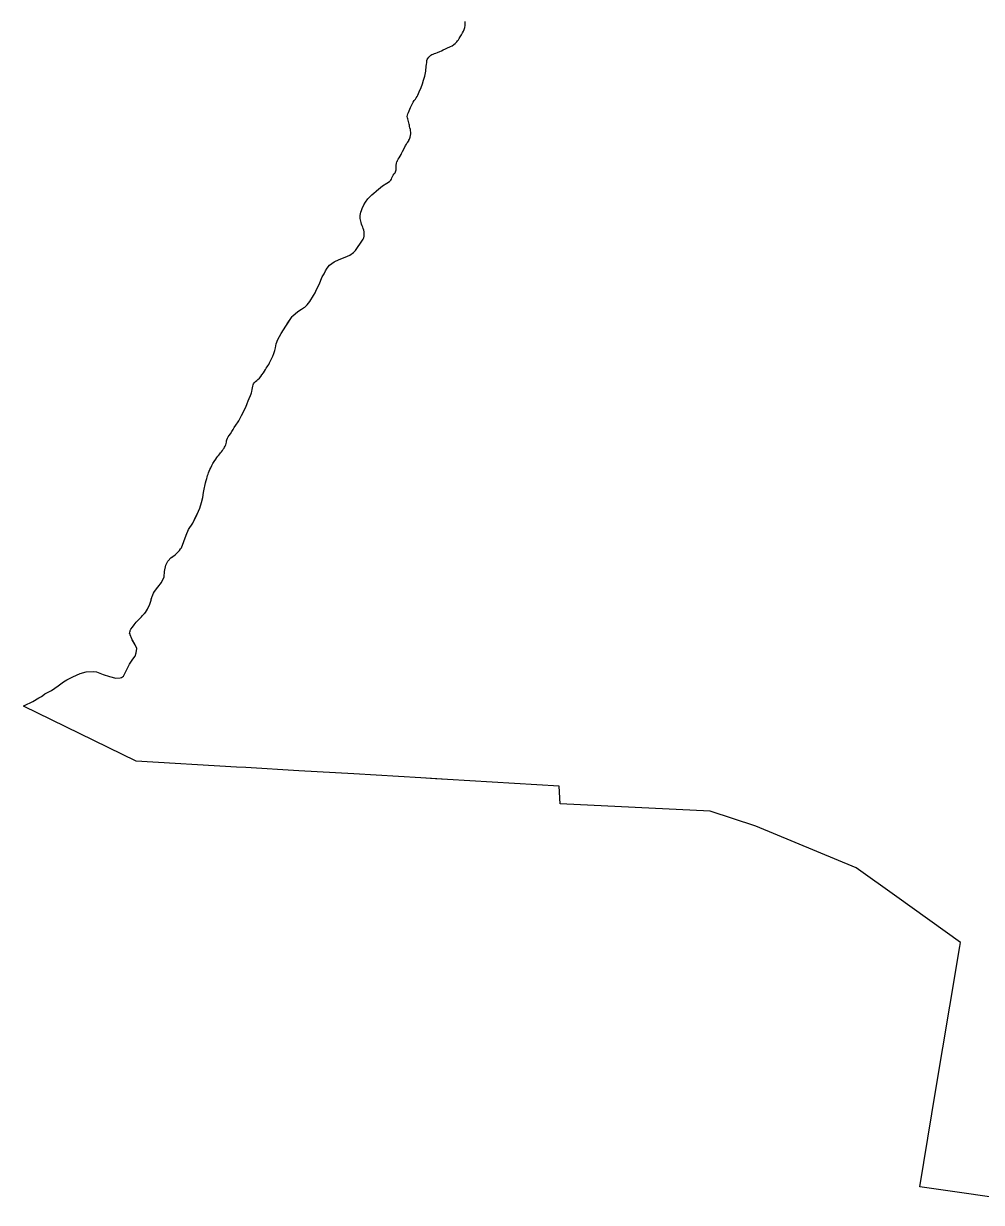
# Model space of a CAD drawing. Header units: inches. Extents: x 11258954 to 11313122, y 3645444 to 3695200.
# Drawn here: x 11263596 to 11265337, y 3651535 to 3653677 of the extents above; entities that cross this region are included whole.
import ezdxf

# ---------------------------------------------------------------- set-up
doc = ezdxf.new("R2010")
doc.units = ezdxf.units.IN
doc.header["$MEASUREMENT"] = 0
for name, color, linetype in [('SchoolBoardDistrict', 253, 'Continuous'), ('SchoolZone_Elementary', 251, 'Continuous'), ('SchoolZone_High', 63, 'Continuous'), ('SchoolZone_Middle', 154, 'Continuous')]:
    doc.layers.add(name, color=color, linetype=linetype)

msp = doc.modelspace()

# ---------------------------------------------------------------- linework, layer by layer
at = {"layer": 'SchoolBoardDistrict'}
msp.add_lwpolyline([(11265424, 3651535.0625), (11265225.3125, 3651563.4375), (11265254.388, 3651740.074), (11265279.375, 3651891.875), (11265297.6565, 3652000), (11265298.9375, 3652007.4375), (11265183.1875, 3652090.25), (11265109.469, 3652143), (11264926.875, 3652218.8125), (11264844.0625, 3652245.625), (11264571.4195, 3652259.4195), (11264569.58, 3652291.3565), (11264366.7225, 3652303.3455), (11264344.933, 3652304.633), (11264317.978, 3652306.226), (11264196.2605, 3652313.4195), (11264096.4345, 3652319.319), (11264000, 3652325.0185), (11263983.132, 3652326.015), (11263801.01, 3652336.7785), (11263596.25, 3652436.6875), (11263598, 3652438), (11263613, 3652445.25), (11263624, 3652451.5), (11263629, 3652454.5), (11263631, 3652456.25), (11263635, 3652459.25), (11263647, 3652465.25), (11263659, 3652473.5), (11263669, 3652480.75), (11263675, 3652484.5), (11263686, 3652490), (11263699, 3652495.75), (11263710, 3652498.75), (11263723, 3652499.5), (11263729, 3652499), (11263741, 3652494.25), (11263752.158, 3652490.6095), (11263764, 3652487.75), (11263772, 3652488.25), (11263774, 3652489), (11263778, 3652491), (11263779, 3652493.5), (11263784, 3652503.5), (11263789, 3652513), (11263795, 3652522.25), (11263799, 3652527.75), (11263801, 3652533.25), (11263802, 3652541.25), (11263799, 3652548), (11263793.875, 3652557.182), (11263793, 3652558.75), (11263790, 3652566.25), (11263790, 3652568), (11263789, 3652568.5), (11263789.4065, 3652571.1875), (11263789.7815, 3652573), (11263790.1875, 3652574.25), (11263790.625, 3652575.25), (11263791.4065, 3652576.5625), (11263794, 3652580.1875), (11263797.375, 3652584.3125), (11263798.9065, 3652586.5625), (11263801.1565, 3652589.3125), (11263803.125, 3652591.4375), (11263804.969, 3652593.25), (11263806.9065, 3652595.1875), (11263808.75, 3652597.125), (11263810.5625, 3652599.1875), (11263812.2815, 3652601.125), (11263813.9375, 3652603), (11263815.7815, 3652605), (11263815.9815, 3652605.2315), (11263816.112, 3652605.383), (11263817.5625, 3652607.0625), (11263819.4375, 3652609.625), (11263821.5315, 3652613), (11263825.6875, 3652621.8125), (11263828, 3652629.25), (11263829.3085, 3652633.988), (11263829.4535, 3652634.5125), (11263829.8125, 3652635.8125), (11263832.5315, 3652642.1875), (11263834.25, 3652644.9375), (11263840.142, 3652653.152), (11263846.6745, 3652661.3065), (11263851.585, 3652671.668), (11263852.396, 3652681.444), (11263854.5585, 3652692.887), (11263858.3875, 3652700.23), (11263864.6495, 3652706.492), (11263871.993, 3652711.403), (11263879.336, 3652719.2865), (11263881.681, 3652722.497), (11263883.1205, 3652724.4675), (11263891.8605, 3652747.308), (11263896.185, 3652757.3995), (11263904.069, 3652769.383), (11263911.526, 3652785.5855), (11263916.323, 3652796.3235), (11263919.882, 3652806.4145), (11263922.3145, 3652815.65), (11263923.3125, 3652824.6875), (11263925.1875, 3652833.75), (11263925.719, 3652836.625), (11263926.25, 3652839.5), (11263926.969, 3652842.6875), (11263928, 3652846.5625), (11263929.0315, 3652850.0625), (11263929.9065, 3652852.9375), (11263930.75, 3652855.5), (11263931.594, 3652857.9375), (11263932.594, 3652860.625), (11263933.719, 3652863.5), (11263935, 3652866.5), (11263936.4065, 3652869.5625), (11263938.4375, 3652873.6875), (11263940.4065, 3652877.375), (11263942.6875, 3652881.125), (11263945.594, 3652885.375), (11263947.625, 3652888.1875), (11263949.4375, 3652890.5625), (11263951.125, 3652892.8125), (11263952.8125, 3652894.9375), (11263954.375, 3652896.9375), (11263955.969, 3652899), (11263957.594, 3652901.125), (11263959.219, 3652903.375), (11263960.5315, 3652905.1875), (11263961.6565, 3652906.9375), (11263962.6875, 3652908.9375), (11263963.625, 3652911.375), (11263964.344, 3652914.125), (11263964.7815, 3652916.5625), (11263965.125, 3652918.75), (11263965.625, 3652920.8125), (11263966.75, 3652923.375), (11263968.3125, 3652926), (11263970.1875, 3652928.6875), (11263972.219, 3652931.5625), (11263974.844, 3652935.5625), (11263977.0625, 3652939.25), (11263979.25, 3652942.9375), (11263981.844, 3652947), (11263983.344, 3652949.25), (11263984.7815, 3652951.25), (11263986.258, 3652953.315), (11263987.4375, 3652955), (11263988.567, 3652957.2545), (11263992.37, 3652964.86), (11264000, 3652980.161), (11264002.681, 3652986.652), (11264004.5095, 3652991.113), (11264006.2645, 3652995.72), (11264008.385, 3653001.205), (11264009.7015, 3653003.8375), (11264010.579, 3653006.0315), (11264011.219, 3653008.1875), (11264011.625, 3653011.6875), (11264012.1565, 3653015), (11264012.6565, 3653017.875), (11264013.344, 3653020.3125), (11264014.4065, 3653022.5), (11264015.969, 3653024.5), (11264017.9375, 3653026.375), (11264020.094, 3653028.1875), (11264022.219, 3653030.0625), (11264024.9065, 3653032.75), (11264027.1875, 3653035.5), (11264029.4375, 3653038.6875), (11264032, 3653042.5), (11264034.0315, 3653045.5625), (11264035.75, 3653048.1875), (11264037.3125, 3653050.5625), (11264038.8125, 3653052.875), (11264040.25, 3653055.25), (11264041.719, 3653057.6875), (11264043.1875, 3653060.3125), (11264044.625, 3653063.0625), (11264047, 3653067.875), (11264049.0625, 3653072.375), (11264050.9375, 3653077.25), (11264052.8125, 3653083.0625), (11264054.0315, 3653087.4375), (11264055, 3653091.25), (11264055.5295, 3653095.0995), (11264058.1425, 3653102.623), (11264064.224, 3653113.9305), (11264067.3185, 3653118.7675), (11264072.784, 3653127.311), (11264075.5795, 3653131.542), (11264084.362, 3653144.8355), (11264094.8135, 3653153.981), (11264101.6165, 3653157.765), (11264105.1305, 3653160.243), (11264107.2025, 3653161.6845), (11264111.5725, 3653166.0095), (11264116.2125, 3653171.956), (11264123.466, 3653182.723), (11264125.9435, 3653187.769), (11264128.692, 3653193.5805), (11264133.6925, 3653202.5905), (11264139.1885, 3653216.376), (11264142.252, 3653222.1875), (11264145, 3653227.4135), (11264148.1985, 3653232.5945), (11264152.2535, 3653237.685), (11264156.308, 3653240.8835), (11264160.813, 3653244.082), (11264169.5075, 3653248.0015), (11264180.8155, 3653252.5065), (11264189.24, 3653256.246), (11264195.9075, 3653260.886), (11264199.5115, 3653264.4), (11264203.431, 3653270.0315), (11264208.5215, 3653277.735), (11264213.5675, 3653285.1235), (11264214.5625, 3653287.5625), (11264215.0315, 3653290.5), (11264215.25, 3653292.9375), (11264215.2815, 3653295.5), (11264215.0315, 3653298.3125), (11264214.4375, 3653301.3125), (11264213.5625, 3653304.3125), (11264212.625, 3653306.875), (11264211.625, 3653309.375), (11264210.625, 3653312.3125), (11264209.75, 3653315.25), (11264209, 3653317.875), (11264208.4375, 3653320.375), (11264208.0315, 3653322.875), (11264207.8125, 3653325.5), (11264207.875, 3653328.25), (11264208.3125, 3653331.0625), (11264209.219, 3653333.875), (11264210.221, 3653337.378), (11264211.8295, 3653341.0345), (11264214.828, 3653347.6895), (11264217.68, 3653352.2965), (11264222.141, 3653358.5125), (11264225.797, 3653361.8765), (11264229.161, 3653365.5325), (11264233.11, 3653368.8235), (11264237.059, 3653372.553), (11264241.081, 3653375.99), (11264248.5405, 3653381.9135), (11264256.6575, 3653386.813), (11264261.411, 3653389.665), (11264263.8975, 3653392.371), (11264264.0305, 3653392.6265), (11264264.875, 3653394.25), (11264265.5625, 3653396.4375), (11264266.625, 3653398.875), (11264268.1875, 3653401.4375), (11264269.8125, 3653403.5625), (11264271.3125, 3653405.5), (11264272.4375, 3653407.5), (11264273.25, 3653411), (11264273.4065, 3653415), (11264273.469, 3653419.1875), (11264274.0315, 3653423.3125), (11264274.844, 3653425.75), (11264275.032, 3653426.08), (11264275.0315, 3653426.125), (11264275.9065, 3653427.9375), (11264277.2815, 3653430.25), (11264279.0315, 3653433.125), (11264282.469, 3653439.1875), (11264283.1875, 3653440.5625), (11264285.094, 3653444.125), (11264287.3125, 3653448.5625), (11264289.4375, 3653452.875), (11264290.1875, 3653454.4375), (11264291.0315, 3653456), (11264291.969, 3653457.6875), (11264293.0315, 3653459.5), (11264294.344, 3653461.375), (11264295.5625, 3653463), (11264296.219, 3653464), (11264296.6875, 3653464.6875), (11264297.625, 3653466.875), (11264298.7815, 3653470.4375), (11264299.594, 3653473.6875), (11264300.0315, 3653476.6875), (11264300.0315, 3653479.6875), (11264299.719, 3653482.125), (11264299.1565, 3653484.625), (11264298.5, 3653487.1875), (11264297.844, 3653489.875), (11264297.344, 3653492.1875), (11264296.9065, 3653494.3125), (11264296.4375, 3653496.5625), (11264295.844, 3653499.125), (11264295.094, 3653501.5625), (11264294.344, 3653503.75), (11264293.719, 3653505.75), (11264293.4375, 3653507.6875), (11264293.719, 3653510.125), (11264294.5625, 3653512.6875), (11264295.719, 3653515.375), (11264297.0315, 3653518.125), (11264298.3125, 3653521.25), (11264299.375, 3653524.125), (11264300.5315, 3653527), (11264302.219, 3653530.3125), (11264304.344, 3653533.8125), (11264306.375, 3653536.8125), (11264308.2815, 3653539.4375), (11264310.0315, 3653541.9375), (11264311.4375, 3653544.25), (11264312.75, 3653546.75), (11264314.0625, 3653549.625), (11264315.4375, 3653552.9375), (11264318.5625, 3653560.6875), (11264321.125, 3653567.25), (11264323.3125, 3653573.6875), (11264325.219, 3653580.9375), (11264325.9065, 3653584.1875), (11264326.5315, 3653587.25), (11264327.0315, 3653590.1875), (11264327.4375, 3653593.125), (11264327.7815, 3653596.25), (11264328.125, 3653599.375), (11264328.4375, 3653602.6875), (11264328.844, 3653606.125), (11264329.0315, 3653608), (11264329.2815, 3653609.8125), (11264329.7815, 3653611.5), (11264330.844, 3653613.3125), (11264332.6875, 3653615.625), (11264334.5, 3653617.5625), (11264336.3125, 3653619.125), (11264338.219, 3653620.3125), (11264340.4065, 3653621.3125), (11264342.8125, 3653622.1875), (11264345.469, 3653623.0625), (11264348.4375, 3653624.125), (11264352.469, 3653625.8125), (11264355.8125, 3653627.4375), (11264359.0625, 3653629.125), (11264362.844, 3653630.9375), (11264365.375, 3653632.0625), (11264367.719, 3653633.0625), (11264369.9065, 3653633.9375), (11264372.0315, 3653634.9375), (11264374.875, 3653636.5), (11264375.0315, 3653636.5625), (11264378, 3653638.5), (11264380.844, 3653640.75), (11264383.4375, 3653643.3125), (11264385.1565, 3653645.375), (11264386.625, 3653647.4375), (11264388.0625, 3653649.6875), (11264389.625, 3653652.5), (11264391.969, 3653656.4375), (11264394.094, 3653659.6875), (11264395.9065, 3653662.75), (11264397.25, 3653665.9375), (11264398.0625, 3653669.375), (11264398.5315, 3653673.0625), (11264398.7815, 3653676.75), (11264399.0315, 3653680.3125)], dxfattribs=at)
at = {"layer": 'SchoolZone_Elementary'}
msp.add_polyline3d([(11265424, 3651535.0625, 0), (11265225.3125, 3651563.4375, 0), (11265254.388, 3651740.074, 0), (11265279.375, 3651891.875, 0), (11265297.6565, 3652000, 0), (11265298.9375, 3652007.4375, 0), (11265183.1875, 3652090.25, 0), (11265109.469, 3652143, 0), (11264926.875, 3652218.8125, 0), (11264844.0625, 3652245.625, 0), (11264571.4195, 3652259.4195, 0), (11264569.58, 3652291.3565, 0), (11264366.7225, 3652303.3455, 0), (11264317.978, 3652306.226, 0), (11264196.2605, 3652313.4195, 0), (11264096.4345, 3652319.319, 0), (11264000, 3652325.0185, 0), (11263983.132, 3652326.015, 0), (11263801.01, 3652336.7785, 0), (11263596.25, 3652436.6875, 0), (11263597.5295, 3652437.647, 0), (11263598, 3652438, 0), (11263613, 3652445.25, 0), (11263624, 3652451.5, 0), (11263629, 3652454.5, 0), (11263631, 3652456.25, 0), (11263635, 3652459.25, 0), (11263647, 3652465.25, 0), (11263659, 3652473.5, 0), (11263669, 3652480.75, 0), (11263675, 3652484.5, 0), (11263686, 3652490, 0), (11263699, 3652495.75, 0), (11263710, 3652498.75, 0), (11263723, 3652499.5, 0), (11263729, 3652499, 0), (11263741, 3652494.25, 0), (11263752.158, 3652490.6095, 0), (11263764, 3652487.75, 0), (11263772, 3652488.25, 0), (11263774, 3652489, 0), (11263778, 3652491, 0), (11263779, 3652493.5, 0), (11263784, 3652503.5, 0), (11263789, 3652513, 0), (11263795, 3652522.25, 0), (11263799, 3652527.75, 0), (11263801, 3652533.25, 0), (11263802, 3652541.25, 0), (11263799, 3652548, 0), (11263794.187, 3652556.623, 0), (11263793.875, 3652557.182, 0), (11263793, 3652558.75, 0), (11263790, 3652566.25, 0), (11263790, 3652568, 0), (11263789, 3652568.5, 0), (11263789.4065, 3652571.1875, 0), (11263789.7815, 3652573, 0), (11263790.1875, 3652574.25, 0), (11263790.625, 3652575.25, 0), (11263791.4065, 3652576.5625, 0), (11263794, 3652580.1875, 0), (11263797.375, 3652584.3125, 0), (11263798.9065, 3652586.5625, 0), (11263801.1565, 3652589.3125, 0), (11263803.125, 3652591.4375, 0), (11263804.969, 3652593.25, 0), (11263806.9065, 3652595.1875, 0), (11263808.75, 3652597.125, 0), (11263810.5625, 3652599.1875, 0), (11263812.2815, 3652601.125, 0), (11263813.9375, 3652603, 0), (11263815.7815, 3652605, 0), (11263815.9815, 3652605.2315, 0), (11263816.112, 3652605.383, 0), (11263817.419, 3652606.896, 0), (11263817.5625, 3652607.0625, 0), (11263819.4375, 3652609.625, 0), (11263821.5315, 3652613, 0), (11263825.6875, 3652621.8125, 0), (11263828, 3652629.25, 0), (11263828.445, 3652630.861, 0), (11263829.309, 3652633.989, 0), (11263829.4535, 3652634.5125, 0), (11263829.8125, 3652635.8125, 0), (11263832.5315, 3652642.1875, 0), (11263834.25, 3652644.9375, 0), (11263834.5465, 3652645.342, 0), (11263840.142, 3652653.152, 0), (11263846.6745, 3652661.3065, 0), (11263851.585, 3652671.668, 0), (11263852.396, 3652681.444, 0), (11263854.5585, 3652692.887, 0), (11263858.3875, 3652700.23, 0), (11263864.6495, 3652706.492, 0), (11263865.004, 3652706.729, 0), (11263871.993, 3652711.403, 0), (11263872.6385, 3652712.096, 0), (11263879.336, 3652719.2865, 0), (11263881.681, 3652722.497, 0), (11263883.1205, 3652724.4675, 0), (11263887.4905, 3652735.64, 0), (11263891.8605, 3652747.308, 0), (11263896.185, 3652757.3995, 0), (11263904.069, 3652769.383, 0), (11263909.52, 3652781.096, 0), (11263911.526, 3652785.5855, 0), (11263916.323, 3652796.3235, 0), (11263919.882, 3652806.4145, 0), (11263922.3145, 3652815.65, 0), (11263923.3125, 3652824.6875, 0), (11263925.1875, 3652833.75, 0), (11263925.719, 3652836.625, 0), (11263926.25, 3652839.5, 0), (11263926.969, 3652842.6875, 0), (11263928, 3652846.5625, 0), (11263929.0315, 3652850.0625, 0), (11263929.9065, 3652852.9375, 0), (11263930.75, 3652855.5, 0), (11263931.594, 3652857.9375, 0), (11263932.594, 3652860.625, 0), (11263933.719, 3652863.5, 0), (11263935, 3652866.5, 0), (11263936.4065, 3652869.5625, 0), (11263938.4375, 3652873.6875, 0), (11263940.4065, 3652877.375, 0), (11263942.6875, 3652881.125, 0), (11263945.594, 3652885.375, 0), (11263947.625, 3652888.1875, 0), (11263949.4375, 3652890.5625, 0), (11263951.125, 3652892.8125, 0), (11263952.8125, 3652894.9375, 0), (11263954.375, 3652896.9375, 0), (11263955.969, 3652899, 0), (11263957.594, 3652901.125, 0), (11263959.219, 3652903.375, 0), (11263960.5315, 3652905.1875, 0), (11263961.6565, 3652906.9375, 0), (11263962.6875, 3652908.9375, 0), (11263963.625, 3652911.375, 0), (11263964.344, 3652914.125, 0), (11263964.7815, 3652916.5625, 0), (11263965.125, 3652918.75, 0), (11263965.625, 3652920.8125, 0), (11263966.75, 3652923.375, 0), (11263968.3125, 3652926, 0), (11263970.1875, 3652928.6875, 0), (11263972.219, 3652931.5625, 0), (11263974.844, 3652935.5625, 0), (11263977.0625, 3652939.25, 0), (11263979.25, 3652942.9375, 0), (11263981.844, 3652947, 0), (11263983.344, 3652949.25, 0), (11263984.7815, 3652951.25, 0), (11263986.258, 3652953.315, 0), (11263987.4375, 3652955, 0), (11263988.567, 3652957.2545, 0), (11263992.37, 3652964.86, 0), (11264000, 3652980.161, 0), (11264002.681, 3652986.652, 0), (11264004.5095, 3652991.113, 0), (11264006.2645, 3652995.72, 0), (11264008.385, 3653001.205, 0), (11264009.7015, 3653003.8375, 0), (11264010.579, 3653006.0315, 0), (11264011.219, 3653008.1875, 0), (11264011.625, 3653011.6875, 0), (11264012.1565, 3653015, 0), (11264012.6565, 3653017.875, 0), (11264013.344, 3653020.3125, 0), (11264014.4065, 3653022.5, 0), (11264015.969, 3653024.5, 0), (11264017.9375, 3653026.375, 0), (11264018.5015, 3653026.849, 0), (11264020.094, 3653028.1875, 0), (11264022.219, 3653030.0625, 0), (11264022.364, 3653030.2075, 0), (11264024.9065, 3653032.75, 0), (11264027.1875, 3653035.5, 0), (11264029.4375, 3653038.6875, 0), (11264032, 3653042.5, 0), (11264034.0315, 3653045.5625, 0), (11264035.75, 3653048.1875, 0), (11264037.3125, 3653050.5625, 0), (11264038.8125, 3653052.875, 0), (11264040.25, 3653055.25, 0), (11264041.719, 3653057.6875, 0), (11264043.1875, 3653060.3125, 0), (11264044.625, 3653063.0625, 0), (11264047, 3653067.875, 0), (11264049.0625, 3653072.375, 0), (11264050.9375, 3653077.25, 0), (11264052.8125, 3653083.0625, 0), (11264054.0315, 3653087.4375, 0), (11264055, 3653091.25, 0), (11264055.5295, 3653095.0995, 0), (11264058.1425, 3653102.623, 0), (11264064.224, 3653113.9305, 0), (11264072.784, 3653127.311, 0), (11264084.362, 3653144.8355, 0), (11264085.4655, 3653145.8015, 0), (11264094.8135, 3653153.981, 0), (11264101.6165, 3653157.765, 0), (11264105.1305, 3653160.243, 0), (11264107.2025, 3653161.6845, 0), (11264107.9865, 3653162.4605, 0), (11264111.5725, 3653166.0095, 0), (11264116.2125, 3653171.956, 0), (11264123.466, 3653182.723, 0), (11264125.9435, 3653187.769, 0), (11264128.692, 3653193.5805, 0), (11264133.6925, 3653202.5905, 0), (11264139.1885, 3653216.376, 0), (11264142.252, 3653222.1875, 0), (11264145, 3653227.4135, 0), (11264148.1985, 3653232.5945, 0), (11264152.2535, 3653237.685, 0), (11264153.1315, 3653238.3775, 0), (11264156.308, 3653240.8835, 0), (11264160.813, 3653244.082, 0), (11264169.5075, 3653248.0015, 0), (11264180.8155, 3653252.5065, 0), (11264189.24, 3653256.246, 0), (11264195.9075, 3653260.886, 0), (11264196.7325, 3653261.69, 0), (11264199.5115, 3653264.4, 0), (11264203.431, 3653270.0315, 0), (11264208.5215, 3653277.735, 0), (11264213.5675, 3653285.1235, 0), (11264214.5625, 3653287.5625, 0), (11264215.0315, 3653290.5, 0), (11264215.25, 3653292.9375, 0), (11264215.2815, 3653295.5, 0), (11264215.0315, 3653298.3125, 0), (11264214.4375, 3653301.3125, 0), (11264213.5625, 3653304.3125, 0), (11264212.625, 3653306.875, 0), (11264211.625, 3653309.375, 0), (11264210.625, 3653312.3125, 0), (11264209.75, 3653315.25, 0), (11264209, 3653317.875, 0), (11264208.4375, 3653320.375, 0), (11264208.0315, 3653322.875, 0), (11264207.8125, 3653325.5, 0), (11264207.875, 3653328.25, 0), (11264208.3125, 3653331.0625, 0), (11264209.219, 3653333.875, 0), (11264210.221, 3653337.378, 0), (11264211.8295, 3653341.0345, 0), (11264214.828, 3653347.6895, 0), (11264217.68, 3653352.2965, 0), (11264222.141, 3653358.5125, 0), (11264225.797, 3653361.8765, 0), (11264229.161, 3653365.5325, 0), (11264230.0165, 3653366.2455, 0), (11264233.11, 3653368.8235, 0), (11264233.7675, 3653369.4445, 0), (11264237.059, 3653372.553, 0), (11264237.659, 3653373.066, 0), (11264241.081, 3653375.99, 0), (11264248.5405, 3653381.9135, 0), (11264256.6575, 3653386.813, 0), (11264261.411, 3653389.665, 0), (11264262.107, 3653390.4225, 0), (11264263.8975, 3653392.371, 0), (11264264.875, 3653394.25, 0), (11264265.5625, 3653396.4375, 0), (11264266.625, 3653398.875, 0), (11264268.1875, 3653401.4375, 0), (11264269.8125, 3653403.5625, 0), (11264271.3125, 3653405.5, 0), (11264272.4375, 3653407.5, 0), (11264273.25, 3653411, 0), (11264273.4065, 3653415, 0), (11264273.469, 3653419.1875, 0), (11264274.0315, 3653423.3125, 0), (11264274.844, 3653425.75, 0), (11264275.032, 3653426.08, 0), (11264275.0615, 3653426.132, 0), (11264275.9065, 3653427.9375, 0), (11264277.2815, 3653430.25, 0), (11264279.0315, 3653433.125, 0), (11264282.469, 3653439.1875, 0), (11264283.1875, 3653440.5625, 0), (11264285.094, 3653444.125, 0), (11264287.3125, 3653448.5625, 0), (11264289.4375, 3653452.875, 0), (11264290.1875, 3653454.4375, 0), (11264291.0315, 3653456, 0), (11264291.969, 3653457.6875, 0), (11264293.0315, 3653459.5, 0), (11264294.344, 3653461.375, 0), (11264295.5625, 3653463, 0), (11264296.219, 3653464, 0), (11264296.6875, 3653464.6875, 0), (11264297.625, 3653466.875, 0), (11264298.7815, 3653470.4375, 0), (11264299.594, 3653473.6875, 0), (11264300.0315, 3653476.6875, 0), (11264300.0315, 3653479.6875, 0), (11264299.719, 3653482.125, 0), (11264299.1565, 3653484.625, 0), (11264298.5, 3653487.1875, 0), (11264297.844, 3653489.875, 0), (11264297.344, 3653492.1875, 0), (11264296.9065, 3653494.3125, 0), (11264296.4375, 3653496.5625, 0), (11264295.844, 3653499.125, 0), (11264295.094, 3653501.5625, 0), (11264294.344, 3653503.75, 0), (11264293.719, 3653505.75, 0), (11264293.4375, 3653507.6875, 0), (11264293.719, 3653510.125, 0), (11264294.5625, 3653512.6875, 0), (11264295.719, 3653515.375, 0), (11264297.0315, 3653518.125, 0), (11264298.3125, 3653521.25, 0), (11264299.375, 3653524.125, 0), (11264300.5315, 3653527, 0), (11264302.219, 3653530.3125, 0), (11264304.344, 3653533.8125, 0), (11264306.375, 3653536.8125, 0), (11264308.2815, 3653539.4375, 0), (11264310.0315, 3653541.9375, 0), (11264311.4375, 3653544.25, 0), (11264312.75, 3653546.75, 0), (11264314.0625, 3653549.625, 0), (11264315.4375, 3653552.9375, 0), (11264318.5625, 3653560.6875, 0), (11264321.125, 3653567.25, 0), (11264323.3125, 3653573.6875, 0), (11264325.219, 3653580.9375, 0), (11264325.9065, 3653584.1875, 0), (11264326.5315, 3653587.25, 0), (11264327.0315, 3653590.1875, 0), (11264327.4375, 3653593.125, 0), (11264327.7815, 3653596.25, 0), (11264328.125, 3653599.375, 0), (11264328.4375, 3653602.6875, 0), (11264328.844, 3653606.125, 0), (11264329.0315, 3653608, 0), (11264329.2815, 3653609.8125, 0), (11264329.7815, 3653611.5, 0), (11264330.844, 3653613.3125, 0), (11264332.6875, 3653615.625, 0), (11264334.5, 3653617.5625, 0), (11264335.449, 3653618.3805, 0), (11264336.3125, 3653619.125, 0), (11264338.219, 3653620.3125, 0), (11264340.4065, 3653621.3125, 0), (11264342.8125, 3653622.1875, 0), (11264345.469, 3653623.0625, 0), (11264348.4375, 3653624.125, 0), (11264352.469, 3653625.8125, 0), (11264355.8125, 3653627.4375, 0), (11264359.0625, 3653629.125, 0), (11264362.844, 3653630.9375, 0), (11264365.375, 3653632.0625, 0), (11264367.719, 3653633.0625, 0), (11264369.9065, 3653633.9375, 0), (11264372.0315, 3653634.9375, 0), (11264374.875, 3653636.5, 0), (11264375.0315, 3653636.5625, 0), (11264378, 3653638.5, 0), (11264380.844, 3653640.75, 0), (11264381.46, 3653641.359, 0), (11264383.4375, 3653643.3125, 0), (11264385.1565, 3653645.375, 0), (11264386.625, 3653647.4375, 0), (11264388.0625, 3653649.6875, 0), (11264389.625, 3653652.5, 0), (11264391.969, 3653656.4375, 0), (11264394.094, 3653659.6875, 0), (11264395.9065, 3653662.75, 0), (11264397.25, 3653665.9375, 0), (11264398.0625, 3653669.375, 0), (11264398.5315, 3653673.0625, 0), (11264398.7815, 3653676.75, 0), (11264399.0315, 3653680.3125, 0)], dxfattribs=at)
at = {"layer": 'SchoolZone_High'}
msp.add_polyline3d([(11265424, 3651535.0625, 0), (11265225.3125, 3651563.4375, 0), (11265254.388, 3651740.074, 0), (11265279.375, 3651891.875, 0), (11265297.6565, 3652000, 0), (11265298.9375, 3652007.4375, 0), (11265183.1875, 3652090.25, 0), (11265109.469, 3652143, 0), (11264926.875, 3652218.8125, 0), (11264844.0625, 3652245.625, 0), (11264571.4195, 3652259.4195, 0), (11264569.58, 3652291.3565, 0), (11264366.7225, 3652303.3455, 0), (11264317.978, 3652306.226, 0), (11264196.2605, 3652313.4195, 0), (11264096.4345, 3652319.319, 0), (11264000, 3652325.0185, 0), (11263983.132, 3652326.015, 0), (11263801.01, 3652336.7785, 0), (11263596.25, 3652436.6875, 0), (11263597.5295, 3652437.647, 0), (11263598, 3652438, 0), (11263613, 3652445.25, 0), (11263624, 3652451.5, 0), (11263629, 3652454.5, 0), (11263631, 3652456.25, 0), (11263635, 3652459.25, 0), (11263647, 3652465.25, 0), (11263659, 3652473.5, 0), (11263669, 3652480.75, 0), (11263675, 3652484.5, 0), (11263686, 3652490, 0), (11263699, 3652495.75, 0), (11263710, 3652498.75, 0), (11263723, 3652499.5, 0), (11263729, 3652499, 0), (11263741, 3652494.25, 0), (11263752.158, 3652490.6095, 0), (11263764, 3652487.75, 0), (11263772, 3652488.25, 0), (11263774, 3652489, 0), (11263778, 3652491, 0), (11263779, 3652493.5, 0), (11263784, 3652503.5, 0), (11263789, 3652513, 0), (11263795, 3652522.25, 0), (11263799, 3652527.75, 0), (11263801, 3652533.25, 0), (11263802, 3652541.25, 0), (11263799, 3652548, 0), (11263794.187, 3652556.623, 0), (11263793.875, 3652557.182, 0), (11263793, 3652558.75, 0), (11263790, 3652566.25, 0), (11263790, 3652568, 0), (11263789, 3652568.5, 0), (11263789.4065, 3652571.1875, 0), (11263789.7815, 3652573, 0), (11263790.1875, 3652574.25, 0), (11263790.625, 3652575.25, 0), (11263791.4065, 3652576.5625, 0), (11263794, 3652580.1875, 0), (11263797.375, 3652584.3125, 0), (11263798.9065, 3652586.5625, 0), (11263801.1565, 3652589.3125, 0), (11263803.125, 3652591.4375, 0), (11263804.969, 3652593.25, 0), (11263806.9065, 3652595.1875, 0), (11263808.75, 3652597.125, 0), (11263810.5625, 3652599.1875, 0), (11263812.2815, 3652601.125, 0), (11263813.9375, 3652603, 0), (11263815.7815, 3652605, 0), (11263815.9815, 3652605.2315, 0), (11263816.112, 3652605.383, 0), (11263817.419, 3652606.896, 0), (11263817.5625, 3652607.0625, 0), (11263819.4375, 3652609.625, 0), (11263821.5315, 3652613, 0), (11263825.6875, 3652621.8125, 0), (11263828, 3652629.25, 0), (11263828.445, 3652630.861, 0), (11263829.309, 3652633.989, 0), (11263829.4535, 3652634.5125, 0), (11263829.8125, 3652635.8125, 0), (11263832.5315, 3652642.1875, 0), (11263834.25, 3652644.9375, 0), (11263834.5465, 3652645.342, 0), (11263840.142, 3652653.152, 0), (11263846.6745, 3652661.3065, 0), (11263851.585, 3652671.668, 0), (11263852.396, 3652681.444, 0), (11263854.5585, 3652692.887, 0), (11263858.3875, 3652700.23, 0), (11263864.6495, 3652706.492, 0), (11263865.004, 3652706.729, 0), (11263871.993, 3652711.403, 0), (11263872.6385, 3652712.096, 0), (11263879.336, 3652719.2865, 0), (11263881.681, 3652722.497, 0), (11263883.1205, 3652724.4675, 0), (11263887.4905, 3652735.64, 0), (11263891.8605, 3652747.308, 0), (11263896.185, 3652757.3995, 0), (11263904.069, 3652769.383, 0), (11263909.52, 3652781.096, 0), (11263911.526, 3652785.5855, 0), (11263916.323, 3652796.3235, 0), (11263919.882, 3652806.4145, 0), (11263922.3145, 3652815.65, 0), (11263923.3125, 3652824.6875, 0), (11263925.1875, 3652833.75, 0), (11263925.719, 3652836.625, 0), (11263926.25, 3652839.5, 0), (11263926.969, 3652842.6875, 0), (11263928, 3652846.5625, 0), (11263929.0315, 3652850.0625, 0), (11263929.9065, 3652852.9375, 0), (11263930.75, 3652855.5, 0), (11263931.594, 3652857.9375, 0), (11263932.594, 3652860.625, 0), (11263933.719, 3652863.5, 0), (11263935, 3652866.5, 0), (11263936.4065, 3652869.5625, 0), (11263938.4375, 3652873.6875, 0), (11263940.4065, 3652877.375, 0), (11263942.6875, 3652881.125, 0), (11263945.594, 3652885.375, 0), (11263947.625, 3652888.1875, 0), (11263949.4375, 3652890.5625, 0), (11263951.125, 3652892.8125, 0), (11263952.8125, 3652894.9375, 0), (11263954.375, 3652896.9375, 0), (11263955.969, 3652899, 0), (11263957.594, 3652901.125, 0), (11263959.219, 3652903.375, 0), (11263960.5315, 3652905.1875, 0), (11263961.6565, 3652906.9375, 0), (11263962.6875, 3652908.9375, 0), (11263963.625, 3652911.375, 0), (11263964.344, 3652914.125, 0), (11263964.7815, 3652916.5625, 0), (11263965.125, 3652918.75, 0), (11263965.625, 3652920.8125, 0), (11263966.75, 3652923.375, 0), (11263968.3125, 3652926, 0), (11263970.1875, 3652928.6875, 0), (11263972.219, 3652931.5625, 0), (11263974.844, 3652935.5625, 0), (11263977.0625, 3652939.25, 0), (11263979.25, 3652942.9375, 0), (11263981.844, 3652947, 0), (11263983.344, 3652949.25, 0), (11263984.7815, 3652951.25, 0), (11263986.258, 3652953.315, 0), (11263987.4375, 3652955, 0), (11263988.567, 3652957.2545, 0), (11263992.37, 3652964.86, 0), (11264000, 3652980.161, 0), (11264002.681, 3652986.652, 0), (11264004.5095, 3652991.113, 0), (11264006.2645, 3652995.72, 0), (11264008.385, 3653001.205, 0), (11264009.7015, 3653003.8375, 0), (11264010.579, 3653006.0315, 0), (11264011.219, 3653008.1875, 0), (11264011.625, 3653011.6875, 0), (11264012.1565, 3653015, 0), (11264012.6565, 3653017.875, 0), (11264013.344, 3653020.3125, 0), (11264014.4065, 3653022.5, 0), (11264015.969, 3653024.5, 0), (11264017.9375, 3653026.375, 0), (11264018.5015, 3653026.849, 0), (11264020.094, 3653028.1875, 0), (11264022.219, 3653030.0625, 0), (11264022.364, 3653030.2075, 0), (11264024.9065, 3653032.75, 0), (11264027.1875, 3653035.5, 0), (11264029.4375, 3653038.6875, 0), (11264032, 3653042.5, 0), (11264034.0315, 3653045.5625, 0), (11264035.75, 3653048.1875, 0), (11264037.3125, 3653050.5625, 0), (11264038.8125, 3653052.875, 0), (11264040.25, 3653055.25, 0), (11264041.719, 3653057.6875, 0), (11264043.1875, 3653060.3125, 0), (11264044.625, 3653063.0625, 0), (11264047, 3653067.875, 0), (11264049.0625, 3653072.375, 0), (11264050.9375, 3653077.25, 0), (11264052.8125, 3653083.0625, 0), (11264054.0315, 3653087.4375, 0), (11264055, 3653091.25, 0), (11264055.5295, 3653095.0995, 0), (11264058.1425, 3653102.623, 0), (11264064.224, 3653113.9305, 0), (11264072.784, 3653127.311, 0), (11264084.362, 3653144.8355, 0), (11264085.4655, 3653145.8015, 0), (11264094.8135, 3653153.981, 0), (11264101.6165, 3653157.765, 0), (11264105.1305, 3653160.243, 0), (11264107.2025, 3653161.6845, 0), (11264107.9865, 3653162.4605, 0), (11264111.5725, 3653166.0095, 0), (11264116.2125, 3653171.956, 0), (11264123.466, 3653182.723, 0), (11264125.9435, 3653187.769, 0), (11264128.692, 3653193.5805, 0), (11264133.6925, 3653202.5905, 0), (11264139.1885, 3653216.376, 0), (11264142.252, 3653222.1875, 0), (11264145, 3653227.4135, 0), (11264148.1985, 3653232.5945, 0), (11264152.2535, 3653237.685, 0), (11264153.1315, 3653238.3775, 0), (11264156.308, 3653240.8835, 0), (11264160.813, 3653244.082, 0), (11264169.5075, 3653248.0015, 0), (11264180.8155, 3653252.5065, 0), (11264189.24, 3653256.246, 0), (11264195.9075, 3653260.886, 0), (11264196.7325, 3653261.69, 0), (11264199.5115, 3653264.4, 0), (11264203.431, 3653270.0315, 0), (11264208.5215, 3653277.735, 0), (11264213.5675, 3653285.1235, 0), (11264214.5625, 3653287.5625, 0), (11264215.0315, 3653290.5, 0), (11264215.25, 3653292.9375, 0), (11264215.2815, 3653295.5, 0), (11264215.0315, 3653298.3125, 0), (11264214.4375, 3653301.3125, 0), (11264213.5625, 3653304.3125, 0), (11264212.625, 3653306.875, 0), (11264211.625, 3653309.375, 0), (11264210.625, 3653312.3125, 0), (11264209.75, 3653315.25, 0), (11264209, 3653317.875, 0), (11264208.4375, 3653320.375, 0), (11264208.0315, 3653322.875, 0), (11264207.8125, 3653325.5, 0), (11264207.875, 3653328.25, 0), (11264208.3125, 3653331.0625, 0), (11264209.219, 3653333.875, 0), (11264210.221, 3653337.378, 0), (11264211.8295, 3653341.0345, 0), (11264214.828, 3653347.6895, 0), (11264217.68, 3653352.2965, 0), (11264222.141, 3653358.5125, 0), (11264225.797, 3653361.8765, 0), (11264229.161, 3653365.5325, 0), (11264230.0165, 3653366.2455, 0), (11264233.11, 3653368.8235, 0), (11264233.7675, 3653369.4445, 0), (11264237.059, 3653372.553, 0), (11264237.659, 3653373.066, 0), (11264241.081, 3653375.99, 0), (11264248.5405, 3653381.9135, 0), (11264256.6575, 3653386.813, 0), (11264261.411, 3653389.665, 0), (11264262.107, 3653390.4225, 0), (11264263.8975, 3653392.371, 0), (11264264.875, 3653394.25, 0), (11264265.5625, 3653396.4375, 0), (11264266.625, 3653398.875, 0), (11264268.1875, 3653401.4375, 0), (11264269.8125, 3653403.5625, 0), (11264271.3125, 3653405.5, 0), (11264272.4375, 3653407.5, 0), (11264273.25, 3653411, 0), (11264273.4065, 3653415, 0), (11264273.469, 3653419.1875, 0), (11264274.0315, 3653423.3125, 0), (11264274.844, 3653425.75, 0), (11264275.032, 3653426.08, 0), (11264275.0615, 3653426.132, 0), (11264275.9065, 3653427.9375, 0), (11264277.2815, 3653430.25, 0), (11264279.0315, 3653433.125, 0), (11264282.469, 3653439.1875, 0), (11264283.1875, 3653440.5625, 0), (11264285.094, 3653444.125, 0), (11264287.3125, 3653448.5625, 0), (11264289.4375, 3653452.875, 0), (11264290.1875, 3653454.4375, 0), (11264291.0315, 3653456, 0), (11264291.969, 3653457.6875, 0), (11264293.0315, 3653459.5, 0), (11264294.344, 3653461.375, 0), (11264295.5625, 3653463, 0), (11264296.219, 3653464, 0), (11264296.6875, 3653464.6875, 0), (11264297.625, 3653466.875, 0), (11264298.7815, 3653470.4375, 0), (11264299.594, 3653473.6875, 0), (11264300.0315, 3653476.6875, 0), (11264300.0315, 3653479.6875, 0), (11264299.719, 3653482.125, 0), (11264299.1565, 3653484.625, 0), (11264298.5, 3653487.1875, 0), (11264297.844, 3653489.875, 0), (11264297.344, 3653492.1875, 0), (11264296.9065, 3653494.3125, 0), (11264296.4375, 3653496.5625, 0), (11264295.844, 3653499.125, 0), (11264295.094, 3653501.5625, 0), (11264294.344, 3653503.75, 0), (11264293.719, 3653505.75, 0), (11264293.4375, 3653507.6875, 0), (11264293.719, 3653510.125, 0), (11264294.5625, 3653512.6875, 0), (11264295.719, 3653515.375, 0), (11264297.0315, 3653518.125, 0), (11264298.3125, 3653521.25, 0), (11264299.375, 3653524.125, 0), (11264300.5315, 3653527, 0), (11264302.219, 3653530.3125, 0), (11264304.344, 3653533.8125, 0), (11264306.375, 3653536.8125, 0), (11264308.2815, 3653539.4375, 0), (11264310.0315, 3653541.9375, 0), (11264311.4375, 3653544.25, 0), (11264312.75, 3653546.75, 0), (11264314.0625, 3653549.625, 0), (11264315.4375, 3653552.9375, 0), (11264318.5625, 3653560.6875, 0), (11264321.125, 3653567.25, 0), (11264323.3125, 3653573.6875, 0), (11264325.219, 3653580.9375, 0), (11264325.9065, 3653584.1875, 0), (11264326.5315, 3653587.25, 0), (11264327.0315, 3653590.1875, 0), (11264327.4375, 3653593.125, 0), (11264327.7815, 3653596.25, 0), (11264328.125, 3653599.375, 0), (11264328.4375, 3653602.6875, 0), (11264328.844, 3653606.125, 0), (11264329.0315, 3653608, 0), (11264329.2815, 3653609.8125, 0), (11264329.7815, 3653611.5, 0), (11264330.844, 3653613.3125, 0), (11264332.6875, 3653615.625, 0), (11264334.5, 3653617.5625, 0), (11264335.449, 3653618.3805, 0), (11264336.3125, 3653619.125, 0), (11264338.219, 3653620.3125, 0), (11264340.4065, 3653621.3125, 0), (11264342.8125, 3653622.1875, 0), (11264345.469, 3653623.0625, 0), (11264348.4375, 3653624.125, 0), (11264352.469, 3653625.8125, 0), (11264355.8125, 3653627.4375, 0), (11264359.0625, 3653629.125, 0), (11264362.844, 3653630.9375, 0), (11264365.375, 3653632.0625, 0), (11264367.719, 3653633.0625, 0), (11264369.9065, 3653633.9375, 0), (11264372.0315, 3653634.9375, 0), (11264374.875, 3653636.5, 0), (11264375.0315, 3653636.5625, 0), (11264378, 3653638.5, 0), (11264380.844, 3653640.75, 0), (11264381.46, 3653641.359, 0), (11264383.4375, 3653643.3125, 0), (11264385.1565, 3653645.375, 0), (11264386.625, 3653647.4375, 0), (11264388.0625, 3653649.6875, 0), (11264389.625, 3653652.5, 0), (11264391.969, 3653656.4375, 0), (11264394.094, 3653659.6875, 0), (11264395.9065, 3653662.75, 0), (11264397.25, 3653665.9375, 0), (11264398.0625, 3653669.375, 0), (11264398.5315, 3653673.0625, 0), (11264398.7815, 3653676.75, 0), (11264399.0315, 3653680.3125, 0)], dxfattribs=at)
at = {"layer": 'SchoolZone_Middle'}
msp.add_polyline3d([(11265424, 3651535.0625, 0), (11265225.3125, 3651563.4375, 0), (11265254.388, 3651740.074, 0), (11265279.375, 3651891.875, 0), (11265297.6565, 3652000, 0), (11265298.9375, 3652007.4375, 0), (11265183.1875, 3652090.25, 0), (11265109.469, 3652143, 0), (11264926.875, 3652218.8125, 0), (11264844.0625, 3652245.625, 0), (11264571.4195, 3652259.4195, 0), (11264569.58, 3652291.3565, 0), (11264366.7225, 3652303.3455, 0), (11264317.978, 3652306.226, 0), (11264196.2605, 3652313.4195, 0), (11264096.4345, 3652319.319, 0), (11264000, 3652325.0185, 0), (11263983.132, 3652326.015, 0), (11263801.01, 3652336.7785, 0), (11263596.25, 3652436.6875, 0), (11263597.5295, 3652437.647, 0), (11263598, 3652438, 0), (11263613, 3652445.25, 0), (11263624, 3652451.5, 0), (11263629, 3652454.5, 0), (11263631, 3652456.25, 0), (11263635, 3652459.25, 0), (11263647, 3652465.25, 0), (11263659, 3652473.5, 0), (11263669, 3652480.75, 0), (11263675, 3652484.5, 0), (11263686, 3652490, 0), (11263699, 3652495.75, 0), (11263710, 3652498.75, 0), (11263723, 3652499.5, 0), (11263729, 3652499, 0), (11263741, 3652494.25, 0), (11263752.158, 3652490.6095, 0), (11263764, 3652487.75, 0), (11263772, 3652488.25, 0), (11263774, 3652489, 0), (11263778, 3652491, 0), (11263779, 3652493.5, 0), (11263784, 3652503.5, 0), (11263789, 3652513, 0), (11263795, 3652522.25, 0), (11263799, 3652527.75, 0), (11263801, 3652533.25, 0), (11263802, 3652541.25, 0), (11263799, 3652548, 0), (11263794.187, 3652556.623, 0), (11263793.875, 3652557.182, 0), (11263793, 3652558.75, 0), (11263790, 3652566.25, 0), (11263790, 3652568, 0), (11263789, 3652568.5, 0), (11263789.4065, 3652571.1875, 0), (11263789.7815, 3652573, 0), (11263790.1875, 3652574.25, 0), (11263790.625, 3652575.25, 0), (11263791.4065, 3652576.5625, 0), (11263794, 3652580.1875, 0), (11263797.375, 3652584.3125, 0), (11263798.9065, 3652586.5625, 0), (11263801.1565, 3652589.3125, 0), (11263803.125, 3652591.4375, 0), (11263804.969, 3652593.25, 0), (11263806.9065, 3652595.1875, 0), (11263808.75, 3652597.125, 0), (11263810.5625, 3652599.1875, 0), (11263812.2815, 3652601.125, 0), (11263813.9375, 3652603, 0), (11263815.7815, 3652605, 0), (11263815.9815, 3652605.2315, 0), (11263816.112, 3652605.383, 0), (11263817.419, 3652606.896, 0), (11263817.5625, 3652607.0625, 0), (11263819.4375, 3652609.625, 0), (11263821.5315, 3652613, 0), (11263825.6875, 3652621.8125, 0), (11263828, 3652629.25, 0), (11263828.445, 3652630.861, 0), (11263829.309, 3652633.989, 0), (11263829.4535, 3652634.5125, 0), (11263829.8125, 3652635.8125, 0), (11263832.5315, 3652642.1875, 0), (11263834.25, 3652644.9375, 0), (11263834.5465, 3652645.342, 0), (11263840.142, 3652653.152, 0), (11263846.6745, 3652661.3065, 0), (11263851.585, 3652671.668, 0), (11263852.396, 3652681.444, 0), (11263854.5585, 3652692.887, 0), (11263858.3875, 3652700.23, 0), (11263864.6495, 3652706.492, 0), (11263865.004, 3652706.729, 0), (11263871.993, 3652711.403, 0), (11263872.6385, 3652712.096, 0), (11263879.336, 3652719.2865, 0), (11263881.681, 3652722.497, 0), (11263883.1205, 3652724.4675, 0), (11263887.4905, 3652735.64, 0), (11263891.8605, 3652747.308, 0), (11263896.185, 3652757.3995, 0), (11263904.069, 3652769.383, 0), (11263909.52, 3652781.096, 0), (11263911.526, 3652785.5855, 0), (11263916.323, 3652796.3235, 0), (11263919.882, 3652806.4145, 0), (11263922.3145, 3652815.65, 0), (11263923.3125, 3652824.6875, 0), (11263925.1875, 3652833.75, 0), (11263925.719, 3652836.625, 0), (11263926.25, 3652839.5, 0), (11263926.969, 3652842.6875, 0), (11263928, 3652846.5625, 0), (11263929.0315, 3652850.0625, 0), (11263929.9065, 3652852.9375, 0), (11263930.75, 3652855.5, 0), (11263931.594, 3652857.9375, 0), (11263932.594, 3652860.625, 0), (11263933.719, 3652863.5, 0), (11263935, 3652866.5, 0), (11263936.4065, 3652869.5625, 0), (11263938.4375, 3652873.6875, 0), (11263940.4065, 3652877.375, 0), (11263942.6875, 3652881.125, 0), (11263945.594, 3652885.375, 0), (11263947.625, 3652888.1875, 0), (11263949.4375, 3652890.5625, 0), (11263951.125, 3652892.8125, 0), (11263952.8125, 3652894.9375, 0), (11263954.375, 3652896.9375, 0), (11263955.969, 3652899, 0), (11263957.594, 3652901.125, 0), (11263959.219, 3652903.375, 0), (11263960.5315, 3652905.1875, 0), (11263961.6565, 3652906.9375, 0), (11263962.6875, 3652908.9375, 0), (11263963.625, 3652911.375, 0), (11263964.344, 3652914.125, 0), (11263964.7815, 3652916.5625, 0), (11263965.125, 3652918.75, 0), (11263965.625, 3652920.8125, 0), (11263966.75, 3652923.375, 0), (11263968.3125, 3652926, 0), (11263970.1875, 3652928.6875, 0), (11263972.219, 3652931.5625, 0), (11263974.844, 3652935.5625, 0), (11263977.0625, 3652939.25, 0), (11263979.25, 3652942.9375, 0), (11263981.844, 3652947, 0), (11263983.344, 3652949.25, 0), (11263984.7815, 3652951.25, 0), (11263986.258, 3652953.315, 0), (11263987.4375, 3652955, 0), (11263988.567, 3652957.2545, 0), (11263992.37, 3652964.86, 0), (11264000, 3652980.161, 0), (11264002.681, 3652986.652, 0), (11264004.5095, 3652991.113, 0), (11264006.2645, 3652995.72, 0), (11264008.385, 3653001.205, 0), (11264009.7015, 3653003.8375, 0), (11264010.579, 3653006.0315, 0), (11264011.219, 3653008.1875, 0), (11264011.625, 3653011.6875, 0), (11264012.1565, 3653015, 0), (11264012.6565, 3653017.875, 0), (11264013.344, 3653020.3125, 0), (11264014.4065, 3653022.5, 0), (11264015.969, 3653024.5, 0), (11264017.9375, 3653026.375, 0), (11264018.5015, 3653026.849, 0), (11264020.094, 3653028.1875, 0), (11264022.219, 3653030.0625, 0), (11264022.364, 3653030.2075, 0), (11264024.9065, 3653032.75, 0), (11264027.1875, 3653035.5, 0), (11264029.4375, 3653038.6875, 0), (11264032, 3653042.5, 0), (11264034.0315, 3653045.5625, 0), (11264035.75, 3653048.1875, 0), (11264037.3125, 3653050.5625, 0), (11264038.8125, 3653052.875, 0), (11264040.25, 3653055.25, 0), (11264041.719, 3653057.6875, 0), (11264043.1875, 3653060.3125, 0), (11264044.625, 3653063.0625, 0), (11264047, 3653067.875, 0), (11264049.0625, 3653072.375, 0), (11264050.9375, 3653077.25, 0), (11264052.8125, 3653083.0625, 0), (11264054.0315, 3653087.4375, 0), (11264055, 3653091.25, 0), (11264055.5295, 3653095.0995, 0), (11264058.1425, 3653102.623, 0), (11264064.224, 3653113.9305, 0), (11264072.784, 3653127.311, 0), (11264084.362, 3653144.8355, 0), (11264085.4655, 3653145.8015, 0), (11264094.8135, 3653153.981, 0), (11264101.6165, 3653157.765, 0), (11264105.1305, 3653160.243, 0), (11264107.2025, 3653161.6845, 0), (11264107.9865, 3653162.4605, 0), (11264111.5725, 3653166.0095, 0), (11264116.2125, 3653171.956, 0), (11264123.466, 3653182.723, 0), (11264125.9435, 3653187.769, 0), (11264128.692, 3653193.5805, 0), (11264133.6925, 3653202.5905, 0), (11264139.1885, 3653216.376, 0), (11264142.252, 3653222.1875, 0), (11264145, 3653227.4135, 0), (11264148.1985, 3653232.5945, 0), (11264152.2535, 3653237.685, 0), (11264153.1315, 3653238.3775, 0), (11264156.308, 3653240.8835, 0), (11264160.813, 3653244.082, 0), (11264169.5075, 3653248.0015, 0), (11264180.8155, 3653252.5065, 0), (11264189.24, 3653256.246, 0), (11264195.9075, 3653260.886, 0), (11264196.7325, 3653261.69, 0), (11264199.5115, 3653264.4, 0), (11264203.431, 3653270.0315, 0), (11264208.5215, 3653277.735, 0), (11264213.5675, 3653285.1235, 0), (11264214.5625, 3653287.5625, 0), (11264215.0315, 3653290.5, 0), (11264215.25, 3653292.9375, 0), (11264215.2815, 3653295.5, 0), (11264215.0315, 3653298.3125, 0), (11264214.4375, 3653301.3125, 0), (11264213.5625, 3653304.3125, 0), (11264212.625, 3653306.875, 0), (11264211.625, 3653309.375, 0), (11264210.625, 3653312.3125, 0), (11264209.75, 3653315.25, 0), (11264209, 3653317.875, 0), (11264208.4375, 3653320.375, 0), (11264208.0315, 3653322.875, 0), (11264207.8125, 3653325.5, 0), (11264207.875, 3653328.25, 0), (11264208.3125, 3653331.0625, 0), (11264209.219, 3653333.875, 0), (11264210.221, 3653337.378, 0), (11264211.8295, 3653341.0345, 0), (11264214.828, 3653347.6895, 0), (11264217.68, 3653352.2965, 0), (11264222.141, 3653358.5125, 0), (11264225.797, 3653361.8765, 0), (11264229.161, 3653365.5325, 0), (11264230.0165, 3653366.2455, 0), (11264233.11, 3653368.8235, 0), (11264233.7675, 3653369.4445, 0), (11264237.059, 3653372.553, 0), (11264237.659, 3653373.066, 0), (11264241.081, 3653375.99, 0), (11264248.5405, 3653381.9135, 0), (11264256.6575, 3653386.813, 0), (11264261.411, 3653389.665, 0), (11264262.107, 3653390.4225, 0), (11264263.8975, 3653392.371, 0), (11264264.875, 3653394.25, 0), (11264265.5625, 3653396.4375, 0), (11264266.625, 3653398.875, 0), (11264268.1875, 3653401.4375, 0), (11264269.8125, 3653403.5625, 0), (11264271.3125, 3653405.5, 0), (11264272.4375, 3653407.5, 0), (11264273.25, 3653411, 0), (11264273.4065, 3653415, 0), (11264273.469, 3653419.1875, 0), (11264274.0315, 3653423.3125, 0), (11264274.844, 3653425.75, 0), (11264275.032, 3653426.08, 0), (11264275.0615, 3653426.132, 0), (11264275.9065, 3653427.9375, 0), (11264277.2815, 3653430.25, 0), (11264279.0315, 3653433.125, 0), (11264282.469, 3653439.1875, 0), (11264283.1875, 3653440.5625, 0), (11264285.094, 3653444.125, 0), (11264287.3125, 3653448.5625, 0), (11264289.4375, 3653452.875, 0), (11264290.1875, 3653454.4375, 0), (11264291.0315, 3653456, 0), (11264291.969, 3653457.6875, 0), (11264293.0315, 3653459.5, 0), (11264294.344, 3653461.375, 0), (11264295.5625, 3653463, 0), (11264296.219, 3653464, 0), (11264296.6875, 3653464.6875, 0), (11264297.625, 3653466.875, 0), (11264298.7815, 3653470.4375, 0), (11264299.594, 3653473.6875, 0), (11264300.0315, 3653476.6875, 0), (11264300.0315, 3653479.6875, 0), (11264299.719, 3653482.125, 0), (11264299.1565, 3653484.625, 0), (11264298.5, 3653487.1875, 0), (11264297.844, 3653489.875, 0), (11264297.344, 3653492.1875, 0), (11264296.9065, 3653494.3125, 0), (11264296.4375, 3653496.5625, 0), (11264295.844, 3653499.125, 0), (11264295.094, 3653501.5625, 0), (11264294.344, 3653503.75, 0), (11264293.719, 3653505.75, 0), (11264293.4375, 3653507.6875, 0), (11264293.719, 3653510.125, 0), (11264294.5625, 3653512.6875, 0), (11264295.719, 3653515.375, 0), (11264297.0315, 3653518.125, 0), (11264298.3125, 3653521.25, 0), (11264299.375, 3653524.125, 0), (11264300.5315, 3653527, 0), (11264302.219, 3653530.3125, 0), (11264304.344, 3653533.8125, 0), (11264306.375, 3653536.8125, 0), (11264308.2815, 3653539.4375, 0), (11264310.0315, 3653541.9375, 0), (11264311.4375, 3653544.25, 0), (11264312.75, 3653546.75, 0), (11264314.0625, 3653549.625, 0), (11264315.4375, 3653552.9375, 0), (11264318.5625, 3653560.6875, 0), (11264321.125, 3653567.25, 0), (11264323.3125, 3653573.6875, 0), (11264325.219, 3653580.9375, 0), (11264325.9065, 3653584.1875, 0), (11264326.5315, 3653587.25, 0), (11264327.0315, 3653590.1875, 0), (11264327.4375, 3653593.125, 0), (11264327.7815, 3653596.25, 0), (11264328.125, 3653599.375, 0), (11264328.4375, 3653602.6875, 0), (11264328.844, 3653606.125, 0), (11264329.0315, 3653608, 0), (11264329.2815, 3653609.8125, 0), (11264329.7815, 3653611.5, 0), (11264330.844, 3653613.3125, 0), (11264332.6875, 3653615.625, 0), (11264334.5, 3653617.5625, 0), (11264335.449, 3653618.3805, 0), (11264336.3125, 3653619.125, 0), (11264338.219, 3653620.3125, 0), (11264340.4065, 3653621.3125, 0), (11264342.8125, 3653622.1875, 0), (11264345.469, 3653623.0625, 0), (11264348.4375, 3653624.125, 0), (11264352.469, 3653625.8125, 0), (11264355.8125, 3653627.4375, 0), (11264359.0625, 3653629.125, 0), (11264362.844, 3653630.9375, 0), (11264365.375, 3653632.0625, 0), (11264367.719, 3653633.0625, 0), (11264369.9065, 3653633.9375, 0), (11264372.0315, 3653634.9375, 0), (11264374.875, 3653636.5, 0), (11264375.0315, 3653636.5625, 0), (11264378, 3653638.5, 0), (11264380.844, 3653640.75, 0), (11264381.46, 3653641.359, 0), (11264383.4375, 3653643.3125, 0), (11264385.1565, 3653645.375, 0), (11264386.625, 3653647.4375, 0), (11264388.0625, 3653649.6875, 0), (11264389.625, 3653652.5, 0), (11264391.969, 3653656.4375, 0), (11264394.094, 3653659.6875, 0), (11264395.9065, 3653662.75, 0), (11264397.25, 3653665.9375, 0), (11264398.0625, 3653669.375, 0), (11264398.5315, 3653673.0625, 0), (11264398.7815, 3653676.75, 0), (11264399.0315, 3653680.3125, 0)], dxfattribs=at)

doc.saveas('drawing.dxf')
